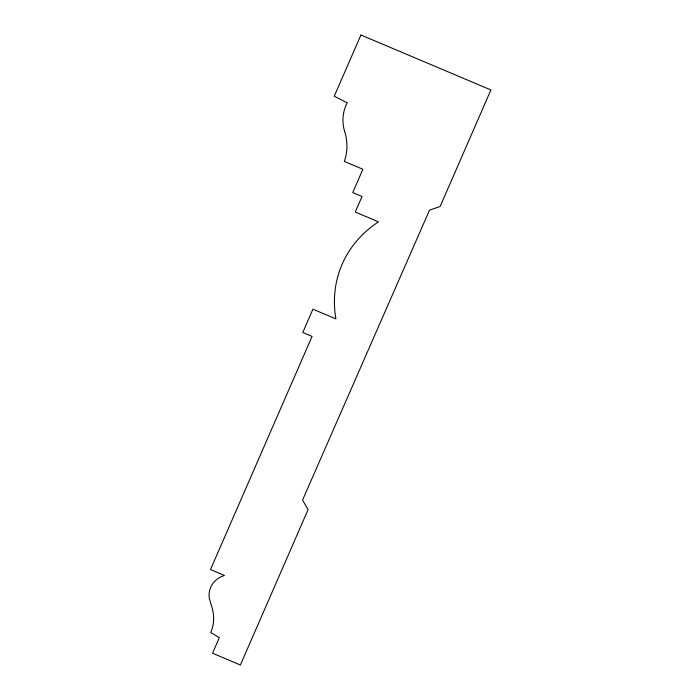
<?xml version="1.0" encoding="UTF-8"?>
<svg xmlns="http://www.w3.org/2000/svg" width="700" height="700" viewBox="0 0 700 700"><rect width="100%" height="100%" fill="white"/><g stroke="black" fill="none" stroke-linecap="round" stroke-linejoin="round"><path stroke-width="1.05" d="M360.92 35L334.241 96.233L347.235 102.83A50.75 42.656 21.4 0 0 344.54 131.093A62.562 52.587 21.4 0 1 344.33 161.42L362.898 169.269L352.748 192.579L362.031 196.508L355.259 212.048L378.473 221.856A130.314 109.541 21.4 0 0 335.912 318.894L312.935 309.181L302.785 332.5L312.069 336.42L210.499 569.546L224.429 575.435A27.676 23.258 21.4 0 0 209.309 598.36L211.312 605.29A48.799 41.011 21.4 0 1 210.726 632.485L219.301 637.683L212.529 653.222L240.38 665L308.096 509.582L302.558 500.089L429.511 210.149L440.134 206.509L490.919 89.95L360.92 35"/></g></svg>
